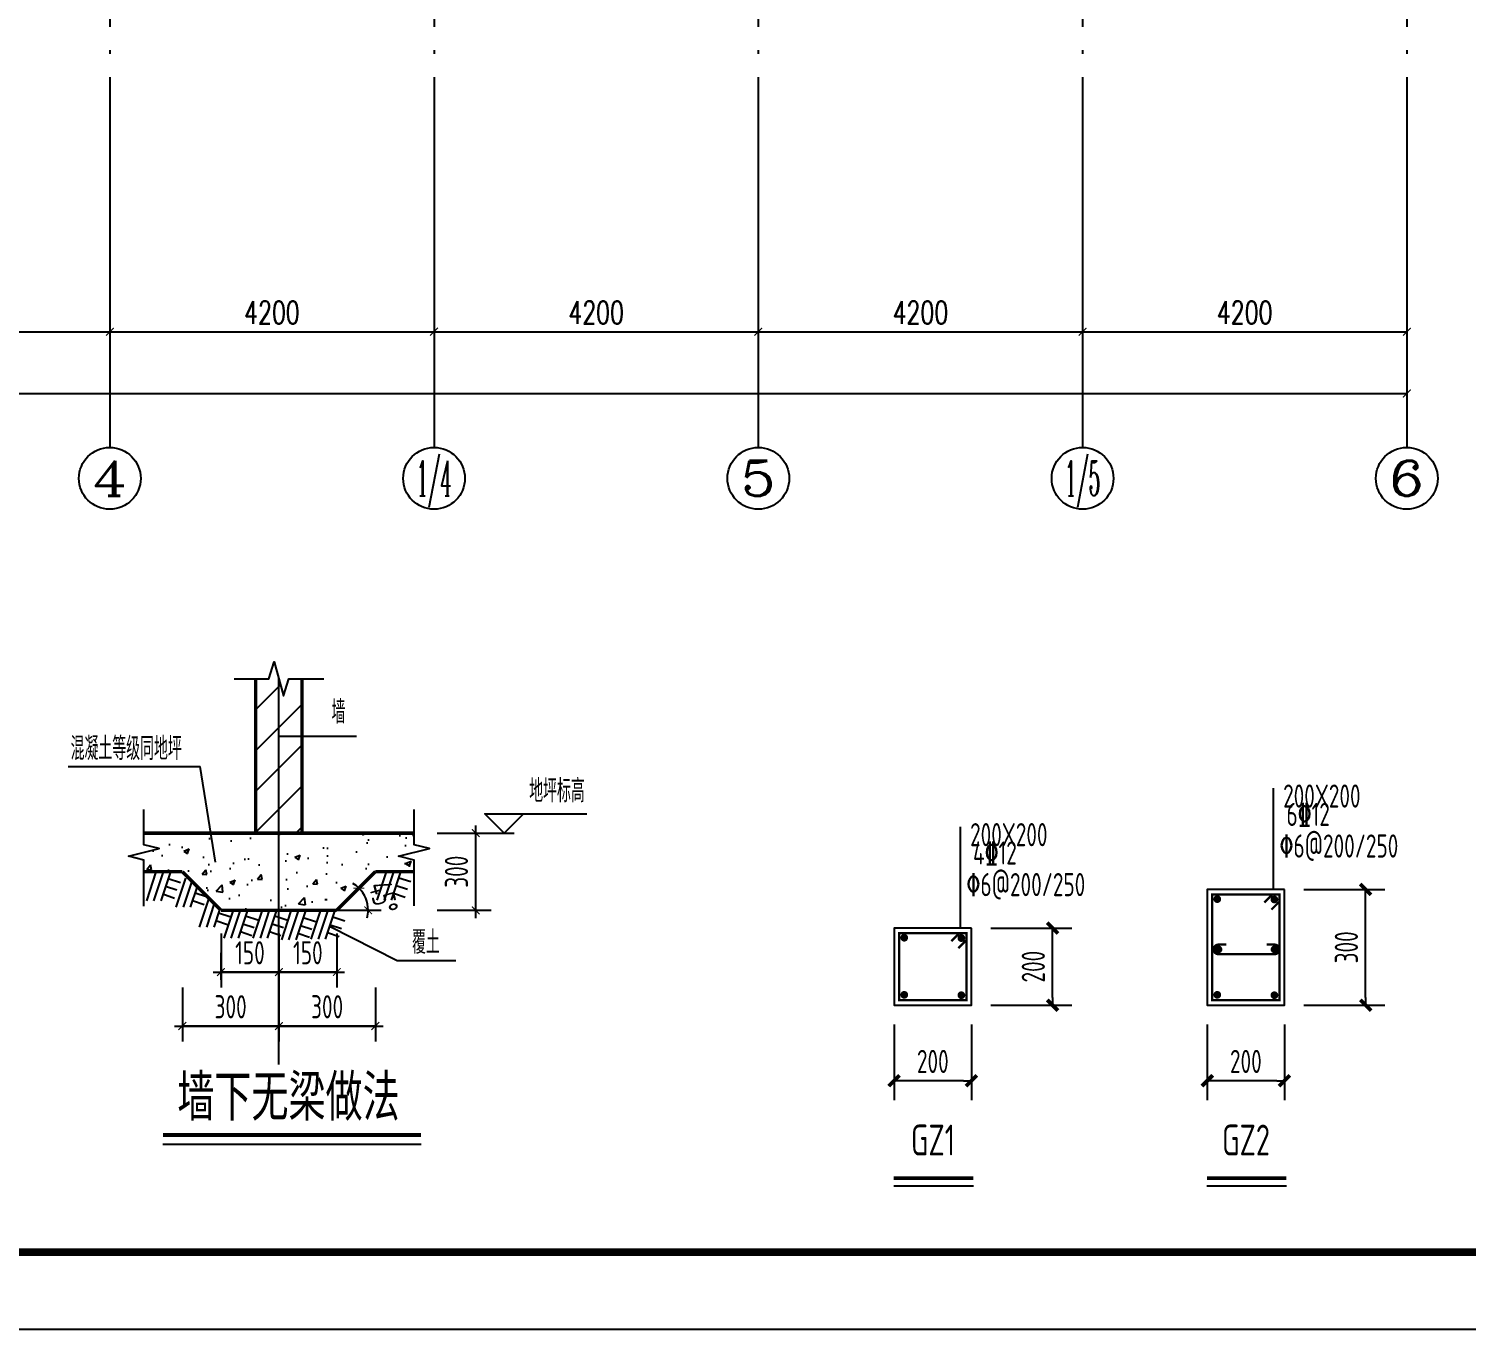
# Model space of a CAD drawing. Extents: x 169490 to 7584583, y -2399407 to 1374371.
# Drawn here: x 2768938 to 2787558, y 813191 to 830043 of the extents above; entities that cross this region are included whole.
import ezdxf
from ezdxf.enums import TextEntityAlignment as Align

# ---------------------------------------------------------------- set-up
doc = ezdxf.new("R2010")
doc.units = 0
doc.header["$LTSCALE"] = 100
doc.linetypes.add('D3轴线点划线', pattern=[18.5, 12, -3, 0.5, -3])
doc.layers.get('0').update_dxf_attribs({"linetype": 'CONTINUOUS'})
doc.layers.get('DEFPOINTS').update_dxf_attribs({"linetype": 'CONTINUOUS'})
for name, color, linetype in [('AXIS', 3, 'CONTINUOUS'), ('AXIS_TEXT', 4, 'CONTINUOUS'), ('C-AXIS(轴号)', 3, 'CONTINUOUS'), ('C-AXIS-T(字)', 7, 'CONTINUOUS'), ('C-DOTE', 8, 'D3轴线点划线'), ('DIM', 3, 'CONTINUOUS'), ('dsptext_col', 2, 'CONTINUOUS'), ('NUM', 7, 'CONTINUOUS'), ('S-BEAM-XRBAR', 20, 'CONTINUOUS'), ('S-DETL-LINE1', 2, 'CONTINUOUS'), ('S-DETL-TEXT', 7, 'CONTINUOUS'), ('S-SLAB-DIM', 92, 'CONTINUOUS'), ('TEXT', 7, 'CONTINUOUS'), ('THIN', 190, 'CONTINUOUS'), ('WALL', 7, 'CONTINUOUS'), ('中文', 7, 'CONTINUOUS'), ('图框', 140, 'CONTINUOUS'), ('大样详图_文字', 60, 'CONTINUOUS')]:
    doc.layers.add(name, color=color, linetype=linetype)
doc.styles.add('_TCH_AXIS', font='COMPLEX', dxfattribs={"bigfont": 'GBCBIG'})
doc.styles.add('_TCH_DIM_T3', font='SIMPLEX.shx', dxfattribs={"width": 0.705882, "bigfont": 'GBCBIG.shx'})
doc.styles.add('COMPLEX', font='COMPLEX')
doc.styles.add('TSSD_Dimension', font='Tssdeng.shx', dxfattribs={"width": 0.7, "bigfont": 'tssdchn.shx'})
doc.styles.add('TSSD_REIN', font='tssdeng.shx', dxfattribs={"width": 0.7, "bigfont": 'hztxt.shx'})
doc.dimstyles.new('_TCH_ARCH&&100', dxfattribs={"dimtxt": 297.5, "dimasz": 100, "dimexe": 250, "dimexo": 300, "dimgap": 100, "dimtad": 1, "dimdec": 0, "dimzin": 0, "dimdsep": 46, "dimtxsty": '_TCH_DIM_T3', "dimblk": 'ARCHTICK', "dimcen": 0.09, "dimclrt": 7, "dimazin": 2, "dimtfac": 1, "dimtdec": 0, "dimtix": 1, "dimtmove": 2, "dimatfit": 3, "dimfxl": 1, "dimtolj": 1, "dimtzin": 0, "dimarcsym": 0})
doc.dimstyles.new('TSSD_100_100', dxfattribs={"dimtxt": 300, "dimasz": 100, "dimexe": 100, "dimexo": 250, "dimgap": 100, "dimtad": 1, "dimdec": 0, "dimzin": 0, "dimdsep": 46, "dimtxsty": 'TSSD_Dimension', "dimblk": 'ARCHTICK', "dimcen": 0, "dimdle": 100, "dimclrt": 7, "dimadec": 0, "dimazin": 0, "dimtfac": 1, "dimtdec": 0, "dimtix": 1, "dimtmove": 2, "dimatfit": 3, "dimfxl": 1, "dimtolj": 1, "dimtzin": 0, "dimarcsym": 0})
doc.dimstyles.new('TSSD_20_100', dxfattribs={"dimtxt": 300, "dimasz": 100, "dimexe": 250, "dimexo": 250, "dimgap": 100, "dimtad": 1, "dimdec": 0, "dimlfac": 0.2, "dimzin": 0, "dimdsep": 46, "dimtxsty": 'TSSD_Dimension', "dimblk": '_TSDBK', "dimcen": 0, "dimclrt": 7, "dimadec": 0, "dimazin": 0, "dimtfac": 1, "dimtdec": 0, "dimtix": 1, "dimtmove": 2, "dimatfit": 3, "dimldrblk": '_TSDBK', "dimfxl": 1, "dimtolj": 1, "dimtzin": 0, "dimarcsym": 0})

# ---------------------------------------------------------------- blocks, each defined once
blk = doc.blocks.new('_ARCHTICK')
at = {"const_width": 0.15}
blk.add_lwpolyline([(-0.5, -0.5), (0.5, 0.5)], dxfattribs=at)
blk = doc.blocks.new('*D1987')
at = {"layer": 'AXIS', "color": 0, "lineweight": -2, "transparency": 16777216}
for p, q in [((2744788, 828317), (2744788, 825067)), ((2786788, 828317), (2786788, 825067)), ((2744788, 825317), (2786788, 825317))]:
    blk.add_line(p, q, dxfattribs=at)
at = {"layer": 'DEFPOINTS', "color": 0, "transparency": 16777216}
for p in [(2744788, 828617), (2786788, 828617), (2786788, 825317)]:
    blk.add_point(p, dxfattribs=at)
at = {"layer": 'AXIS', "color": 0, "lineweight": -2, "transparency": 16777216, "xscale": 100, "yscale": 100, "zscale": 100, "rotation": 180}
blk.add_blockref('_ARCHTICK', (2744788, 825317), dxfattribs=at)
at = {"layer": 'AXIS', "color": 0, "lineweight": -2, "transparency": 16777216, "xscale": 100, "yscale": 100, "zscale": 100}
blk.add_blockref('_ARCHTICK', (2786788, 825317), dxfattribs=at)
at = {"layer": 'AXIS', "color": 7, "transparency": 16777216, "insert": (2765788, 825566), "char_height": 297.5, "attachment_point": 5, "style": '_TCH_DIM_T3'}
blk.add_mtext('\\A1;42000', dxfattribs=at)
blk = doc.blocks.new('*D1993')
at = {"layer": 'AXIS', "color": 0, "lineweight": -2, "transparency": 16777216}
for p, q in [((2765788, 828317), (2765788, 825867)), ((2769988, 828317), (2769988, 825867)), ((2765788, 826117), (2769988, 826117))]:
    blk.add_line(p, q, dxfattribs=at)
at = {"layer": 'DEFPOINTS', "color": 0, "transparency": 16777216}
for p in [(2765788, 828617), (2769988, 828617), (2769988, 826117)]:
    blk.add_point(p, dxfattribs=at)
at = {"layer": 'AXIS', "color": 0, "lineweight": -2, "transparency": 16777216, "xscale": 100, "yscale": 100, "zscale": 100, "rotation": 180}
blk.add_blockref('_ARCHTICK', (2765788, 826117), dxfattribs=at)
at = {"layer": 'AXIS', "color": 0, "lineweight": -2, "transparency": 16777216, "xscale": 100, "yscale": 100, "zscale": 100}
blk.add_blockref('_ARCHTICK', (2769988, 826117), dxfattribs=at)
at = {"layer": 'AXIS', "color": 7, "transparency": 16777216, "insert": (2767888, 826366), "char_height": 297.5, "attachment_point": 5, "style": '_TCH_DIM_T3'}
blk.add_mtext('\\A1;4200', dxfattribs=at)
blk = doc.blocks.new('*D1994')
at = {"layer": 'AXIS', "color": 0, "lineweight": -2, "transparency": 16777216}
for p, q in [((2769988, 828317), (2769988, 825867)), ((2774188, 828317), (2774188, 825867)), ((2769988, 826117), (2774188, 826117))]:
    blk.add_line(p, q, dxfattribs=at)
at = {"layer": 'DEFPOINTS', "color": 0, "transparency": 16777216}
for p in [(2769988, 828617), (2774188, 828617), (2774188, 826117)]:
    blk.add_point(p, dxfattribs=at)
at = {"layer": 'AXIS', "color": 0, "lineweight": -2, "transparency": 16777216, "xscale": 100, "yscale": 100, "zscale": 100, "rotation": 180}
blk.add_blockref('_ARCHTICK', (2769988, 826117), dxfattribs=at)
at = {"layer": 'AXIS', "color": 0, "lineweight": -2, "transparency": 16777216, "xscale": 100, "yscale": 100, "zscale": 100}
blk.add_blockref('_ARCHTICK', (2774188, 826117), dxfattribs=at)
at = {"layer": 'AXIS', "color": 7, "transparency": 16777216, "insert": (2772088, 826366), "char_height": 297.5, "attachment_point": 5, "style": '_TCH_DIM_T3'}
blk.add_mtext('\\A1;4200', dxfattribs=at)
blk = doc.blocks.new('*D1995')
at = {"layer": 'AXIS', "color": 0, "lineweight": -2, "transparency": 16777216}
for p, q in [((2774188, 828317), (2774188, 825867)), ((2778388, 828317), (2778388, 825867)), ((2774188, 826117), (2778388, 826117))]:
    blk.add_line(p, q, dxfattribs=at)
at = {"layer": 'DEFPOINTS', "color": 0, "transparency": 16777216}
for p in [(2774188, 828617), (2778388, 828617), (2778388, 826117)]:
    blk.add_point(p, dxfattribs=at)
at = {"layer": 'AXIS', "color": 0, "lineweight": -2, "transparency": 16777216, "xscale": 100, "yscale": 100, "zscale": 100, "rotation": 180}
blk.add_blockref('_ARCHTICK', (2774188, 826117), dxfattribs=at)
at = {"layer": 'AXIS', "color": 0, "lineweight": -2, "transparency": 16777216, "xscale": 100, "yscale": 100, "zscale": 100}
blk.add_blockref('_ARCHTICK', (2778388, 826117), dxfattribs=at)
at = {"layer": 'AXIS', "color": 7, "transparency": 16777216, "insert": (2776288, 826366), "char_height": 297.5, "attachment_point": 5, "style": '_TCH_DIM_T3'}
blk.add_mtext('\\A1;4200', dxfattribs=at)
blk = doc.blocks.new('*D1996')
at = {"layer": 'AXIS', "color": 0, "lineweight": -2, "transparency": 16777216}
for p, q in [((2778388, 828317), (2778388, 825867)), ((2782588, 828317), (2782588, 825867)), ((2778388, 826117), (2782588, 826117))]:
    blk.add_line(p, q, dxfattribs=at)
at = {"layer": 'DEFPOINTS', "color": 0, "transparency": 16777216}
for p in [(2778388, 828617), (2782588, 828617), (2782588, 826117)]:
    blk.add_point(p, dxfattribs=at)
at = {"layer": 'AXIS', "color": 0, "lineweight": -2, "transparency": 16777216, "xscale": 100, "yscale": 100, "zscale": 100, "rotation": 180}
blk.add_blockref('_ARCHTICK', (2778388, 826117), dxfattribs=at)
at = {"layer": 'AXIS', "color": 0, "lineweight": -2, "transparency": 16777216, "xscale": 100, "yscale": 100, "zscale": 100}
blk.add_blockref('_ARCHTICK', (2782588, 826117), dxfattribs=at)
at = {"layer": 'AXIS', "color": 7, "transparency": 16777216, "insert": (2780488, 826366), "char_height": 297.5, "attachment_point": 5, "style": '_TCH_DIM_T3'}
blk.add_mtext('\\A1;4200', dxfattribs=at)
blk = doc.blocks.new('*D1997')
at = {"layer": 'AXIS', "color": 0, "lineweight": -2, "transparency": 16777216}
for p, q in [((2782588, 828317), (2782588, 825867)), ((2786788, 828317), (2786788, 825867)), ((2782588, 826117), (2786788, 826117))]:
    blk.add_line(p, q, dxfattribs=at)
at = {"layer": 'DEFPOINTS', "color": 0, "transparency": 16777216}
for p in [(2782588, 828617), (2786788, 828617), (2786788, 826117)]:
    blk.add_point(p, dxfattribs=at)
at = {"layer": 'AXIS', "color": 0, "lineweight": -2, "transparency": 16777216, "xscale": 100, "yscale": 100, "zscale": 100, "rotation": 180}
blk.add_blockref('_ARCHTICK', (2782588, 826117), dxfattribs=at)
at = {"layer": 'AXIS', "color": 0, "lineweight": -2, "transparency": 16777216, "xscale": 100, "yscale": 100, "zscale": 100}
blk.add_blockref('_ARCHTICK', (2786788, 826117), dxfattribs=at)
at = {"layer": 'AXIS', "color": 7, "transparency": 16777216, "insert": (2784688, 826366), "char_height": 297.5, "attachment_point": 5, "style": '_TCH_DIM_T3'}
blk.add_mtext('\\A1;4200', dxfattribs=at)
blk = doc.blocks.new('_AXISO')
blk.add_circle((0, 0), 0.5)
at = {"layer": 'AXIS_TEXT', "style": 'COMPLEX', "width": 1.041667}
blk.add_attdef('A', text='', height=0.56, dxfattribs=at).set_placement((-0.25, -0.28), (0.25, -0.28), align=Align.FIT)
blk = doc.blocks.new('*D2004')
at = {"layer": 'DEFPOINTS', "color": 0, "linetype": 'Continuous', "transparency": 16777216}
for p in [(2772178, 817620), (2773428, 817620), (2773428, 817120)]:
    blk.add_point(p, dxfattribs=at)
at = {"layer": 'DIM', "color": 0, "linetype": 'Continuous', "lineweight": -2, "transparency": 16777216}
for p, q in [((2772178, 817370), (2772178, 817020)), ((2773428, 817370), (2773428, 817020)), ((2772078, 817120), (2773528, 817120))]:
    blk.add_line(p, q, dxfattribs=at)
at = {"layer": 'DIM', "color": 0, "linetype": 'Continuous', "lineweight": -2, "transparency": 16777216, "xscale": 100, "yscale": 100, "zscale": 100, "rotation": 180}
blk.add_blockref('_ARCHTICK', (2772178, 817120), dxfattribs=at)
at = {"layer": 'DIM', "color": 0, "linetype": 'Continuous', "lineweight": -2, "transparency": 16777216, "xscale": 100, "yscale": 100, "zscale": 100}
blk.add_blockref('_ARCHTICK', (2773428, 817120), dxfattribs=at)
at = {"layer": 'DIM', "color": 7, "linetype": 'Continuous', "transparency": 16777216, "insert": (2772803, 817370), "char_height": 300, "attachment_point": 5, "style": 'TSSD_Dimension'}
blk.add_mtext('\\A1;300', dxfattribs=at)
blk = doc.blocks.new('*D2005')
at = {"layer": 'DEFPOINTS', "color": 0, "linetype": 'Continuous', "transparency": 16777216}
for p in [(2773428, 819120), (2773280, 818823), (2772928, 818620), (2772928, 818620), (2773501, 818620)]:
    blk.add_point(p, dxfattribs=at)
at = {"layer": 'DIM', "color": 0, "linetype": 'Continuous', "lineweight": -2, "transparency": 16777216}
for start, end in [(45, 59.1555), (360, 45), (345.8445, 360)]:
    blk.add_arc((2772928, 818620), 406, start, end, dxfattribs=at)
at = {"layer": 'DIM', "color": 0, "linetype": 'Continuous', "lineweight": -2, "transparency": 16777216, "xscale": 100, "yscale": 100, "zscale": 100}
for p, rotation in [((2773215, 818907), 314.9999999999939), ((2773334, 818620), 89.99999999999993)]:
    blk.add_blockref('_ARCHTICK', p, dxfattribs=dict(at, rotation=rotation))
at = {"layer": 'DIM', "color": 7, "linetype": 'Continuous', "transparency": 16777216, "insert": (2773534, 818785), "char_height": 300, "attachment_point": 5, "rotation": 285.239, "style": 'TSSD_Dimension'}
blk.add_mtext('\\A1;45°', dxfattribs=at)
blk = doc.blocks.new('*D2006')
at = {"layer": 'DEFPOINTS', "color": 0, "linetype": 'Continuous', "transparency": 16777216}
for p in [(2774228, 819620), (2774728, 819620), (2774228, 818620)]:
    blk.add_point(p, dxfattribs=at)
at = {"layer": 'DIM', "color": 0, "linetype": 'Continuous', "lineweight": -2, "transparency": 16777216}
for p, q in [((2774728, 818520), (2774728, 819720)), ((2774478, 819620), (2774828, 819620)), ((2774478, 818620), (2774828, 818620))]:
    blk.add_line(p, q, dxfattribs=at)
at = {"layer": 'DIM', "color": 0, "linetype": 'Continuous', "lineweight": -2, "transparency": 16777216, "xscale": 100, "yscale": 100, "zscale": 100}
for p, rotation in [((2774728, 819620), 90), ((2774728, 818620), 270)]:
    blk.add_blockref('_ARCHTICK', p, dxfattribs=dict(at, rotation=rotation))
at = {"layer": 'DIM', "color": 7, "linetype": 'Continuous', "transparency": 16777216, "insert": (2774478, 819120), "char_height": 300, "attachment_point": 5, "rotation": 90, "style": 'TSSD_Dimension'}
blk.add_mtext('\\A1;300', dxfattribs=at)
blk = doc.blocks.new('*D2007')
at = {"layer": 'DEFPOINTS', "color": 0, "linetype": 'Continuous', "transparency": 16777216}
for p in [(2771428, 818320), (2772178, 818320), (2772178, 817820)]:
    blk.add_point(p, dxfattribs=at)
at = {"layer": 'DIM', "color": 0, "linetype": 'Continuous', "lineweight": -2, "transparency": 16777216}
for p, q in [((2771428, 818070), (2771428, 817720)), ((2772178, 818070), (2772178, 817720)), ((2771328, 817820), (2772278, 817820))]:
    blk.add_line(p, q, dxfattribs=at)
at = {"layer": 'DIM', "color": 0, "linetype": 'Continuous', "lineweight": -2, "transparency": 16777216, "xscale": 100, "yscale": 100, "zscale": 100, "rotation": 180}
blk.add_blockref('_ARCHTICK', (2771428, 817820), dxfattribs=at)
at = {"layer": 'DIM', "color": 0, "linetype": 'Continuous', "lineweight": -2, "transparency": 16777216, "xscale": 100, "yscale": 100, "zscale": 100}
blk.add_blockref('_ARCHTICK', (2772178, 817820), dxfattribs=at)
at = {"layer": 'DIM', "color": 7, "linetype": 'Continuous', "transparency": 16777216, "insert": (2771803, 818070), "char_height": 300, "attachment_point": 5, "style": 'TSSD_Dimension'}
blk.add_mtext('\\A1;150', dxfattribs=at)
blk = doc.blocks.new('*D2008')
at = {"layer": 'DEFPOINTS', "color": 0, "linetype": 'Continuous', "transparency": 16777216}
for p in [(2772178, 818320), (2772928, 818320), (2772928, 817820)]:
    blk.add_point(p, dxfattribs=at)
at = {"layer": 'DIM', "color": 0, "linetype": 'Continuous', "lineweight": -2, "transparency": 16777216}
for p, q in [((2772178, 818070), (2772178, 817720)), ((2772928, 818070), (2772928, 817720)), ((2772078, 817820), (2773028, 817820))]:
    blk.add_line(p, q, dxfattribs=at)
at = {"layer": 'DIM', "color": 0, "linetype": 'Continuous', "lineweight": -2, "transparency": 16777216, "xscale": 100, "yscale": 100, "zscale": 100, "rotation": 180}
blk.add_blockref('_ARCHTICK', (2772178, 817820), dxfattribs=at)
at = {"layer": 'DIM', "color": 0, "linetype": 'Continuous', "lineweight": -2, "transparency": 16777216, "xscale": 100, "yscale": 100, "zscale": 100}
blk.add_blockref('_ARCHTICK', (2772928, 817820), dxfattribs=at)
at = {"layer": 'DIM', "color": 7, "linetype": 'Continuous', "transparency": 16777216, "insert": (2772553, 818070), "char_height": 300, "attachment_point": 5, "style": 'TSSD_Dimension'}
blk.add_mtext('\\A1;150', dxfattribs=at)
blk = doc.blocks.new('*D2009')
at = {"layer": 'DEFPOINTS', "color": 0, "linetype": 'Continuous', "transparency": 16777216}
for p in [(2770928, 817620), (2772178, 817620), (2772178, 817120)]:
    blk.add_point(p, dxfattribs=at)
at = {"layer": 'DIM', "color": 0, "linetype": 'Continuous', "lineweight": -2, "transparency": 16777216}
for p, q in [((2770928, 817370), (2770928, 817020)), ((2772178, 817370), (2772178, 817020)), ((2770828, 817120), (2772278, 817120))]:
    blk.add_line(p, q, dxfattribs=at)
at = {"layer": 'DIM', "color": 0, "linetype": 'Continuous', "lineweight": -2, "transparency": 16777216, "xscale": 100, "yscale": 100, "zscale": 100, "rotation": 180}
blk.add_blockref('_ARCHTICK', (2770928, 817120), dxfattribs=at)
at = {"layer": 'DIM', "color": 0, "linetype": 'Continuous', "lineweight": -2, "transparency": 16777216, "xscale": 100, "yscale": 100, "zscale": 100}
blk.add_blockref('_ARCHTICK', (2772178, 817120), dxfattribs=at)
at = {"layer": 'DIM', "color": 7, "linetype": 'Continuous', "transparency": 16777216, "insert": (2771553, 817370), "char_height": 300, "attachment_point": 5, "style": 'TSSD_Dimension'}
blk.add_mtext('\\A1;300', dxfattribs=at)
blk = doc.blocks.new('_TSDBK')
blk.add_line((-1, 0), (0, 0))
at = {"const_width": 0.5}
blk.add_lwpolyline([(-0.7, -0.7), (0.7, 0.7)], dxfattribs=at)
blk = doc.blocks.new('*D2010')
at = {"layer": 'DEFPOINTS', "color": 0, "transparency": 16777216}
for p in [(2781148, 818390), (2782200, 818390), (2781148, 817390)]:
    blk.add_point(p, dxfattribs=at)
at = {"layer": 'S-SLAB-DIM', "color": 0, "lineweight": -2, "transparency": 16777216}
for p, q in [((2781398, 818390), (2782450, 818390)), ((2782200, 817490), (2782200, 818290)), ((2781398, 817390), (2782450, 817390))]:
    blk.add_line(p, q, dxfattribs=at)
at = {"layer": 'S-SLAB-DIM', "color": 0, "lineweight": -2, "transparency": 16777216, "xscale": 100, "yscale": 100, "zscale": 100}
for p, rotation in [((2782200, 818390), 90), ((2782200, 817390), 270)]:
    blk.add_blockref('_TSDBK', p, dxfattribs=dict(at, rotation=rotation))
at = {"layer": 'S-SLAB-DIM', "color": 7, "transparency": 16777216, "insert": (2781950, 817890), "char_height": 300, "attachment_point": 5, "rotation": 90, "style": 'TSSD_Dimension'}
blk.add_mtext('\\A1;200', dxfattribs=at)
blk = doc.blocks.new('*D2011')
at = {"layer": 'DEFPOINTS', "color": 0, "transparency": 16777216}
for p in [(2780148, 817390), (2781148, 817390), (2780148, 816412)]:
    blk.add_point(p, dxfattribs=at)
at = {"layer": 'S-SLAB-DIM', "color": 0, "lineweight": -2, "transparency": 16777216}
for p, q in [((2780148, 817140), (2780148, 816162)), ((2781148, 817140), (2781148, 816162)), ((2781048, 816412), (2780248, 816412))]:
    blk.add_line(p, q, dxfattribs=at)
at = {"layer": 'S-SLAB-DIM', "color": 0, "lineweight": -2, "transparency": 16777216, "xscale": 100, "yscale": 100, "zscale": 100, "rotation": 180}
blk.add_blockref('_TSDBK', (2780148, 816412), dxfattribs=at)
at = {"layer": 'S-SLAB-DIM', "color": 0, "lineweight": -2, "transparency": 16777216, "xscale": 100, "yscale": 100, "zscale": 100}
blk.add_blockref('_TSDBK', (2781148, 816412), dxfattribs=at)
at = {"layer": 'S-SLAB-DIM', "color": 7, "transparency": 16777216, "insert": (2780648, 816662), "char_height": 300, "attachment_point": 5, "style": 'TSSD_Dimension'}
blk.add_mtext('\\A1;200', dxfattribs=at)
blk = doc.blocks.new('*D2012')
at = {"layer": 'DEFPOINTS', "color": 0, "transparency": 16777216}
for p in [(2785203, 818890), (2786255, 818890), (2785203, 817390)]:
    blk.add_point(p, dxfattribs=at)
at = {"layer": 'S-SLAB-DIM', "color": 0, "lineweight": -2, "transparency": 16777216}
for p, q in [((2785453, 818890), (2786505, 818890)), ((2786255, 817490), (2786255, 818790)), ((2785453, 817390), (2786505, 817390))]:
    blk.add_line(p, q, dxfattribs=at)
at = {"layer": 'S-SLAB-DIM', "color": 0, "lineweight": -2, "transparency": 16777216, "xscale": 100, "yscale": 100, "zscale": 100}
for p, rotation in [((2786255, 818890), 90), ((2786255, 817390), 270)]:
    blk.add_blockref('_TSDBK', p, dxfattribs=dict(at, rotation=rotation))
at = {"layer": 'S-SLAB-DIM', "color": 7, "transparency": 16777216, "insert": (2786005, 818140), "char_height": 300, "attachment_point": 5, "rotation": 90, "style": 'TSSD_Dimension'}
blk.add_mtext('\\A1;300', dxfattribs=at)
blk = doc.blocks.new('*D2013')
at = {"layer": 'DEFPOINTS', "color": 0, "transparency": 16777216}
for p in [(2784203, 817390), (2785203, 817390), (2784203, 816412)]:
    blk.add_point(p, dxfattribs=at)
at = {"layer": 'S-SLAB-DIM', "color": 0, "lineweight": -2, "transparency": 16777216}
for p, q in [((2784203, 817140), (2784203, 816162)), ((2785203, 817140), (2785203, 816162)), ((2785103, 816412), (2784303, 816412))]:
    blk.add_line(p, q, dxfattribs=at)
at = {"layer": 'S-SLAB-DIM', "color": 0, "lineweight": -2, "transparency": 16777216, "xscale": 100, "yscale": 100, "zscale": 100, "rotation": 180}
blk.add_blockref('_TSDBK', (2784203, 816412), dxfattribs=at)
at = {"layer": 'S-SLAB-DIM', "color": 0, "lineweight": -2, "transparency": 16777216, "xscale": 100, "yscale": 100, "zscale": 100}
blk.add_blockref('_TSDBK', (2785203, 816412), dxfattribs=at)
at = {"layer": 'S-SLAB-DIM', "color": 7, "transparency": 16777216, "insert": (2784703, 816662), "char_height": 300, "attachment_point": 5, "style": 'TSSD_Dimension'}
blk.add_mtext('\\A1;200', dxfattribs=at)

msp = doc.modelspace()

# ---------------------------------------------------------------- hatches: boundary and pattern name
at = {"layer": 'WALL'}
h = msp.add_hatch(dxfattribs=at)
h.set_pattern_fill('ANSI31', color=256, scale=3000, style=0)
h.set_pattern_definition([(45, (3366175.16, 669345.47), (-265.16504, 265.16504), [])])
h.paths.add_polyline_path([(2772178.3, 821620.3), (2772128.3, 821820.3), (2772078.3, 821620.3), (2771878.3, 821620.3), (2771878.3, 819620.3), (2772178.3, 819620.3)])
h.paths.add_polyline_path([(2772178.3, 819620.3), (2772478.3, 819620.3), (2772478.3, 821620.3), (2772278.3, 821620.3), (2772228.3, 821420.3), (2772178.3, 821620.3)])
h = msp.add_hatch(dxfattribs=at)
h.set_pattern_fill('AN33C', color=256, scale=1000, style=0)
h.set_pattern_definition([(50, (3366175.16, 669345.5), (717.2602, -62.75213), [75, -825]), (355, (3366175.2, 669345.5), (-138.7513, 752.1921), [60, -660]), (100.4514, (3366234.94, 669340.24), (578.5094, 689.43954), [63.7402, -701.1421]), (46.1842, (3366175.2, 669545.5), (1067.241, -165.519), [112.5, -1237.5]), (96.6356, (3366264.1, 669531.7), (934.6627, 974.1179), [95.6103, -1051.713]), (351.1842, (3366175.2, 669545.5), (934.662, 974.1186), [90, -990]), (21, (3366275.16, 669495.5), (596.90705, -402.6189), [75, -825]), (326, (3366275.2, 669495.5), (243.3153, 725.15005), [60, -660]), (71.4514, (3366324.9, 669461.9), (840.2226, 322.5305), [63.7402, -701.1421]), (37.5, (3366175.16, 669345.47), (12.15986, 332.89385), [0, -652, 0, -670, 0, -662.5]), (7.5, (3366175.16, 669345.47), (263.06954, 394.41171), [0, -382, 0, -637, 0, -252.5]), (327.5, (3365952.16, 669345.47), (533.82244, -22.55487), [0, -250, 0, -780, 0, -1035]), (317.5, (3365852.16, 669345.47), (583.18617, 100.105), [0, -325, 0, -518, 0, -735])])
h.paths.add_polyline_path([(2772178.3, 818620.3), (2772178.3, 819620.3), (2770428.3, 819620.3), (2770428.3, 819470.3), (2770628.3, 819420.3), (2770428.3, 819370.3), (2770428.3, 819120.3), (2770928.3, 819120.3), (2771428.3, 818620.3)])
h.paths.add_polyline_path([(2772178.3, 818620.3), (2772928.3, 818620.3), (2773428.3, 819120.3), (2773928.3, 819120.3), (2773928.3, 819270.3), (2773728.3, 819320.3), (2773928.3, 819370.3), (2773928.3, 819620.3), (2772178.3, 819620.3)])

# ---------------------------------------------------------------- linework, layer by layer
at = {"layer": 'C-AXIS(轴号)'}
for p, q in [((2769988, 828616.9), (2769988, 824616.9)), ((2774188, 828616.9), (2774188, 824616.9)), ((2778388, 828616.9), (2778388, 824616.9)), ((2782588, 828616.9), (2782588, 824616.9)), ((2786788, 828616.9), (2786788, 824616.9))]:
    msp.add_line(p, q, dxfattribs=at)
at = {"layer": 'C-DOTE'}
for p, q in [((2769988, 847916.9), (2769988, 828616.9)), ((2774188, 847916.9), (2774188, 828616.9)), ((2778388, 847916.9), (2778388, 828616.9)), ((2782588, 847916.9), (2782588, 828616.9)), ((2786788, 847916.9), (2786788, 828616.9))]:
    msp.add_line(p, q, dxfattribs=at)
at = {"layer": 'DIM'}
for p, q in [((2772178.3, 816620.3), (2772178.3, 821620.3)), ((2772178.3, 820877.5), (2773184, 820877.5)), ((2769448, 820485), (2771160.1, 820485)), ((2771358.5, 819241.9), (2771160.1, 820485)), ((2774228.3, 819620.3), (2775226.8, 819620.3)), ((2774728.3, 818620.3), (2774728.3, 819620.3)), ((2774228.3, 818620.3), (2774928.3, 818620.3)), ((2772835.7, 818414.6), (2773710, 817970.3)), ((2771428.3, 818320.3), (2771428.3, 817620.3)), ((2772928.3, 818320.3), (2772928.3, 817620.3)), ((2772178.3, 817820.3), (2771428.3, 817820.3)), ((2772928.3, 817820.3), (2772178.3, 817820.3)), ((2773710, 817970.3), (2774468.4, 817970.3)), ((2770928.3, 817620.3), (2770928.3, 816920.3)), ((2772178.3, 817620.3), (2772178.3, 816920.3)), ((2772178.3, 817620.3), (2772178.3, 816920.3)), ((2773428.3, 817620.3), (2773428.3, 816920.3)), ((2772178.3, 817120.3), (2770928.3, 817120.3)), ((2773428.3, 817120.3), (2772178.3, 817120.3))]:
    msp.add_line(p, q, dxfattribs=at)
msp.add_lwpolyline([(2775344.8, 819870.3), (2775094.8, 819620.3), (2774844.8, 819870.3), (2776168.9, 819870.3)], dxfattribs=at)
at = {"layer": 'dsptext_col', "ltscale": 10}
msp.add_lwpolyline([(2734134.9, 854191.4), (2797934.9, 854191.4), (2797934.9, 814191.4), (2734134.9, 814191.4)], close=True, dxfattribs=at)
at = {"layer": 'NUM'}
msp.add_line((2770675.5, 815588.2), (2774020.1, 815588.2), dxfattribs=at)
at = {"layer": 'NUM', "const_width": 50}
msp.add_lwpolyline([(2770678.6, 815707.8), (2774018.7, 815707.8)], dxfattribs=at)
at = {"layer": 'S-BEAM-XRBAR', "const_width": 30}
for points in [[(2784942.3, 818721.1), (2785046.2, 818825), (2785138.1, 818825), (2785138.1, 817455), (2784268.1, 817455), (2784268.1, 818825), (2785138.1, 818825), (2785138.1, 818733.1), (2785034.2, 818629.2)], [(2780887.5, 818221.1), (2780991.5, 818325), (2781083.3, 818325), (2781083.3, 817455), (2780213.3, 817455), (2780213.3, 818325), (2781083.3, 818325), (2781083.3, 818233.1), (2780979.4, 818129.2)]]:
    msp.add_lwpolyline(points, dxfattribs=at)
at = {"layer": 'S-BEAM-XRBAR', "const_width": 50}
for points in [[(2784308.1, 818764.8, 1), (2784358.1, 818764.8, 1)], [(2785048.1, 818760, 1), (2785098.1, 818760, 1)], [(2780253.3, 818264.8, 1), (2780303.3, 818264.8, 1)], [(2780993.3, 818260, 1), (2781043.3, 818260, 1)], [(2784323.6, 818113.4, 1), (2784373.6, 818113.4, 1)], [(2785049.5, 818113.4, 1), (2785099.5, 818113.4, 1)], [(2780253.3, 817524.8, 1), (2780303.3, 817524.8, 1)], [(2780993.3, 817520, 1), (2781043.3, 817520, 1)], [(2784308.1, 817524.8, 1), (2784358.1, 817524.8, 1)], [(2785048.1, 817520, 1), (2785098.1, 817520, 1)]]:
    msp.add_lwpolyline(points, format="xyb", close=True, dxfattribs=at)
at = {"layer": 'S-BEAM-XRBAR', "const_width": 30}
msp.add_lwpolyline([(2784974.5, 818175.9), (2785074.5, 818175.9, -1), (2785074.5, 818050.9), (2784348.6, 818050.9, -1), (2784348.6, 818175.9), (2784448.6, 818175.9)], format="xyb", dxfattribs=at)
at = {"layer": 'S-DETL-LINE1'}
for points in [[(2785203.1, 818890), (2784203.1, 818890), (2784203.1, 817390), (2785203.1, 817390)], [(2781148.3, 818390), (2780148.3, 818390), (2780148.3, 817390), (2781148.3, 817390)]]:
    msp.add_lwpolyline(points, close=True, dxfattribs=at)
at = {"layer": 'S-DETL-TEXT'}
for p, q in [((2780143.2, 815048.5), (2781173.7, 815048.5)), ((2784197.9, 815048.5), (2785228.5, 815048.5))]:
    msp.add_line(p, q, dxfattribs=at)
at = {"layer": 'S-DETL-TEXT', "const_width": 50}
for points in [[(2780143.2, 815148.5), (2781173.7, 815148.5)], [(2784197.9, 815148.5), (2785228.5, 815148.5)]]:
    msp.add_lwpolyline(points, dxfattribs=at)
at = {"layer": 'THIN'}
msp.add_lwpolyline([(2771598.3, 821620.3), (2772048.3, 821620.3), (2772118.3, 821840.3), (2772238.3, 821400.3), (2772308.3, 821620.3), (2772758.3, 821620.3)], dxfattribs=at)
at = {"layer": 'WALL'}
for p, q in [((2770585.8, 819120.3), (2770461.6, 818744.4)), ((2770678.3, 819120.3), (2770554.1, 818744.4)), ((2770772.1, 819120.3), (2770647.9, 818744.4)), ((2773572.4, 819129.4), (2773448.2, 818753.5)), ((2773664.9, 819129.4), (2773540.7, 818753.5)), ((2773758.7, 819129.4), (2773634.5, 818753.5)), ((2770710, 818932.3), (2770857.6, 818883.6)), ((2770743.5, 819033.8), (2770901.5, 818982.4)), ((2770968.8, 819036.2), (2770844.6, 818660.3)), ((2771049.2, 818999.4), (2770937.1, 818660.3)), ((2771119.7, 818928.9), (2771030.9, 818660.3)), ((2773696.6, 818941.5), (2773844.2, 818892.7)), ((2773730.1, 819042.9), (2773888.1, 818991.5)), ((2770676.6, 818831.4), (2770825.3, 818779.4)), ((2771059.7, 818747.2), (2771208.4, 818695.3)), ((2771093, 818848.2), (2771240.6, 818799.4)), ((2771271.3, 818777.3), (2771147.1, 818401.4)), ((2773663.2, 818840.5), (2773811.9, 818788.5)), ((2771340.9, 818707.7), (2771239.7, 818401.4)), ((2771411.4, 818637.3), (2771333.4, 818401.4)), ((2771395.6, 818589.3), (2771543.2, 818540.6)), ((2771588.1, 818633.7), (2771463.9, 818257.8)), ((2771680.6, 818633.7), (2771556.4, 818257.8)), ((2771774.4, 818633.7), (2771650.2, 818257.8)), ((2771745.8, 818547.2), (2771903.8, 818495.8)), ((2771965.9, 818633.7), (2771841.7, 818257.8)), ((2772058.4, 818633.7), (2771934.2, 818257.8)), ((2772152.2, 818633.7), (2772028, 818257.8)), ((2772123.6, 818547.2), (2772281.6, 818495.8)), ((2772334.5, 818612.2), (2772210.3, 818236.3)), ((2772427.1, 818612.2), (2772302.9, 818236.3)), ((2772520.9, 818612.2), (2772396.6, 818236.3)), ((2772717.3, 818620.3), (2772593.1, 818244.4)), ((2772809.9, 818620.3), (2772685.7, 818244.4)), ((2772903.7, 818620.3), (2772779.4, 818244.4)), ((2772928.3, 818620.3), (2773500.8, 818620.3)), ((2771362.2, 818488.4), (2771510.9, 818436.4)), ((2771712.3, 818445.7), (2771859.9, 818397)), ((2772090.1, 818445.7), (2772237.7, 818397)), ((2772458.7, 818424.3), (2772606.4, 818375.5)), ((2772492.3, 818525.7), (2772650.2, 818474.3)), ((2772841.6, 818432.3), (2772989.2, 818383.6)), ((2772875.1, 818533.8), (2773033, 818482.4)), ((2771678.9, 818344.8), (2771827.6, 818292.8)), ((2772056.7, 818344.8), (2772205.4, 818292.8)), ((2772425.4, 818323.3), (2772574.1, 818271.4)), ((2772808.2, 818331.4), (2772956.9, 818279.4))]:
    msp.add_line(p, q, dxfattribs=at)
at = {"layer": 'WALL', "const_width": 45}
for points in [[(2771878.3, 819620.3), (2771878.3, 821620.3)], [(2772478.3, 819620.3), (2772478.3, 821620.3)], [(2770428.3, 819620.3), (2773928.3, 819620.3)], [(2770428.3, 819120.3), (2770928.3, 819120.3)], [(2770928.3, 819120.3), (2771428.3, 818620.3)], [(2772928.3, 818620.3), (2773428.3, 819120.3)], [(2773428.3, 819120.3), (2773928.3, 819120.3)], [(2771428.3, 818620.3), (2772928.3, 818620.3)]]:
    msp.add_lwpolyline(points, dxfattribs=at)
at = {"layer": 'WALL'}
for points in [[(2770428.3, 818673.8), (2770428.3, 819270.3), (2770228.3, 819320.3), (2770628.3, 819420.3), (2770428.3, 819470.3), (2770428.3, 819927.3)], [(2773928.3, 818679.3), (2773928.3, 819270.3), (2773728.3, 819320.3), (2774128.3, 819420.3), (2773928.3, 819470.3), (2773928.3, 819927.3)]]:
    msp.add_lwpolyline(points, dxfattribs=at)
at = {"layer": '中文'}
msp.add_line((2772178.3, 818320.3), (2772178.3, 817620.3), dxfattribs=at)
msp.add_line((2772178.3, 818320.3), (2772178.3, 817620.3), dxfattribs=at)
at = {"layer": '图框'}
msp.add_lwpolyline([(2731634.9, 813191.4), (2805934.9, 813191.4), (2805934.9, 855191.4), (2731634.9, 855191.4)], close=True, dxfattribs=at)
at = {"layer": '图框', "const_width": 100}
msp.add_lwpolyline([(2734134.9, 814191.4), (2804934.9, 814191.4), (2804934.9, 854191.4), (2734134.9, 854191.4)], close=True, dxfattribs=at)
at = {"layer": '大样详图_文字'}
for points in [[(2785061.6, 818890), (2785061.6, 820201.4)], [(2781006.9, 818390), (2781006.9, 819701.4)]]:
    msp.add_lwpolyline(points, dxfattribs=at)

# ---------------------------------------------------------------- block references
at = {"layer": 'C-AXIS(轴号)'}
ref = msp.add_blockref('_AXISO', (2769988, 824216.9), dxfattribs=dict(at, xscale=800, yscale=800, zscale=800))
ref.add_attrib('A', '4', dxfattribs={"layer": 'C-AXIS-T(字)', "height": 452.5, "style": '_TCH_AXIS', "width": 1.3125}).set_placement((2769761.7, 823990.6), (2770214.3, 823990.6), align=Align.FIT)
ref = msp.add_blockref('_AXISO', (2774188, 824216.9), dxfattribs=dict(at, xscale=800, yscale=800, zscale=800))
ref.add_attrib('A', '1/4', dxfattribs={"layer": 'C-AXIS-T(字)', "height": 452.55, "style": '_TCH_AXIS', "width": 0.396226}).set_placement((2773961.7, 823990.6), (2774414.3, 823990.6), align=Align.FIT)
ref = msp.add_blockref('_AXISO', (2778388, 824216.9), dxfattribs=dict(at, xscale=800, yscale=800, zscale=800))
ref.add_attrib('A', '5', dxfattribs={"layer": 'C-AXIS-T(字)', "height": 452.5, "style": '_TCH_AXIS', "width": 1.5}).set_placement((2778161.7, 823990.6), (2778614.3, 823990.6), align=Align.FIT)
ref = msp.add_blockref('_AXISO', (2782588, 824216.9), dxfattribs=dict(at, xscale=800, yscale=800, zscale=800))
ref.add_attrib('A', '1/5', dxfattribs={"layer": 'C-AXIS-T(字)', "height": 452.55, "style": '_TCH_AXIS', "width": 0.411765}).set_placement((2782361.7, 823990.6), (2782814.3, 823990.6), align=Align.FIT)
ref = msp.add_blockref('_AXISO', (2786788, 824216.9), dxfattribs=dict(at, xscale=800, yscale=800, zscale=800))
ref.add_attrib('A', '6', dxfattribs={"layer": 'C-AXIS-T(字)', "height": 452.5, "style": '_TCH_AXIS', "width": 1.5}).set_placement((2786561.7, 823990.6), (2787014.3, 823990.6), align=Align.FIT)

# ---------------------------------------------------------------- texts
at = {"layer": 'S-DETL-TEXT', "style": 'TSSD_REIN', "width": 0.7}
for s, p in [('GZ1', (2780650.8, 815323.5)), ('GZ2', (2784705.5, 815323.5))]:
    msp.add_text(s, height=400, dxfattribs=at).set_placement(p, align=Align.BOTTOM_CENTER)
at = {"layer": 'TEXT', "ltscale": 99, "style": 'TSSD_REIN', "width": 0.8}
msp.add_text('墙下无梁做法', height=600, dxfattribs=at).set_placement((2770862.7, 815893.7))
at = {"layer": 'THIN', "style": 'TSSD_REIN', "width": 0.6}
for s, p in [('墙', (2772859.9, 820950)), ('地坪标高', (2775420.6, 819928.1))]:
    msp.add_text(s, height=300, dxfattribs=at).set_placement(p, align=Align.BOTTOM_LEFT)
for s, p in [('混凝土等级同地坪', (2769480.1, 820566.6)), ('覆土', (2773902.9, 818055.7))]:
    msp.add_text(s, height=300, dxfattribs=at).set_placement(p)
at = {"layer": '大样详图_文字', "style": 'TSSD_REIN', "width": 0.7}
for s, p in [('200X200', (2785185.9, 819950.5)), ('200X200', (2781131.1, 819450.5)), ('\x826@200/250', (2785139.7, 819303.2)), ('\x826@200/250', (2781085, 818803.2))]:
    msp.add_text(s, height=300, dxfattribs=at).set_placement(p)
for s, p in [('6%%13212', (2785791.6, 819623)), ('4\x8412', (2781736.8, 819123))]:
    msp.add_text(s, height=300, dxfattribs=at).set_placement(p, align=Align.BOTTOM_RIGHT)

# ---------------------------------------------------------------- dimensions: what is measured, and where the dimension line sits
at = {"layer": 'AXIS'}
for p1, p2, distance, picture, middle in [((2744788, 828616.9), (2786788, 828616.9), -3300, '*D1987', (2765788, 825565.7)), ((2765788, 828616.9), (2769988, 828616.9), -2500, '*D1993', (2767888, 826365.7)), ((2769988, 828616.9), (2774188, 828616.9), -2500, '*D1994', (2772088, 826365.7)), ((2774188, 828616.9), (2778388, 828616.9), -2500, '*D1995', (2776288, 826365.7)), ((2778388, 828616.9), (2782588, 828616.9), -2500, '*D1996', (2780488, 826365.7)), ((2782588, 828616.9), (2786788, 828616.9), -2500, '*D1997', (2784688, 826365.7))]:
    dim = msp.add_aligned_dim(p1=p1, p2=p2, distance=distance, dimstyle='_TCH_ARCH&&100', dxfattribs=at)
    dim.commit()
    dim.dimension.update_dxf_attribs({"geometry": picture, "text_midpoint": middle})
at = {"layer": 'DIM', "linetype": 'Continuous'}
dim = msp.add_linear_dim(base=(2774728.3, 819620.3), p1=(2774228.3, 818620.3), p2=(2774228.3, 819620.3), angle=90, text='300', dimstyle='TSSD_100_100', dxfattribs=at)
dim.commit()
dim.dimension.update_dxf_attribs({"geometry": '*D2006', "text_midpoint": (2774478.3, 819120.3)})
dim = msp.add_angular_dim_2l(base=(2773279.8, 818823.2), line1=((2772928.3, 818620.3), (2773428.3, 819120.3)), line2=((2772928.3, 818620.3), (2773500.8, 818620.3)), dimstyle='TSSD_100_100', dxfattribs=at)
dim.commit()
dim.dimension.update_dxf_attribs({"geometry": '*D2005', "text_midpoint": (2773534.2, 818785.4), "dimtype": 162})
for base, p1, p2, text, picture, middle in [((2772178.3, 817820.3), (2771428.3, 818320.3), (2772178.3, 818320.3), '150', '*D2007', (2771803.3, 818070.3)), ((2772928.3, 817820.3), (2772178.3, 818320.3), (2772928.3, 818320.3), '150', '*D2008', (2772553.3, 818070.3)), ((2772178.3, 817120.3), (2770928.3, 817620.3), (2772178.3, 817620.3), '300', '*D2009', (2771553.3, 817370.3)), ((2773428.3, 817120.3), (2772178.3, 817620.3), (2773428.3, 817620.3), '300', '*D2004', (2772803.3, 817370.3))]:
    dim = msp.add_linear_dim(base=base, p1=p1, p2=p2, text=text, dimstyle='TSSD_100_100', dxfattribs=at)
    dim.commit()
    dim.dimension.update_dxf_attribs({"geometry": picture, "text_midpoint": middle})
at = {"layer": 'S-SLAB-DIM'}
for base, p1, p2, angle, picture, middle in [((2786254.8, 818890), (2785203.1, 817390), (2785203.1, 818890), 90, '*D2012', (2786004.8, 818140)), ((2782200, 818390), (2781148.3, 817390), (2781148.3, 818390), 90, '*D2010', (2781950, 817890)), ((2780148.3, 816412), (2781148.3, 817390), (2780148.3, 817390), 180, '*D2011', (2780648.3, 816662)), ((2784203.1, 816412), (2785203.1, 817390), (2784203.1, 817390), 180, '*D2013', (2784703.1, 816662))]:
    dim = msp.add_linear_dim(base=base, p1=p1, p2=p2, angle=angle, dimstyle='TSSD_20_100', dxfattribs=at)
    dim.commit()
    dim.dimension.update_dxf_attribs({"geometry": picture, "text_midpoint": middle})

doc.saveas('drawing.dxf')
